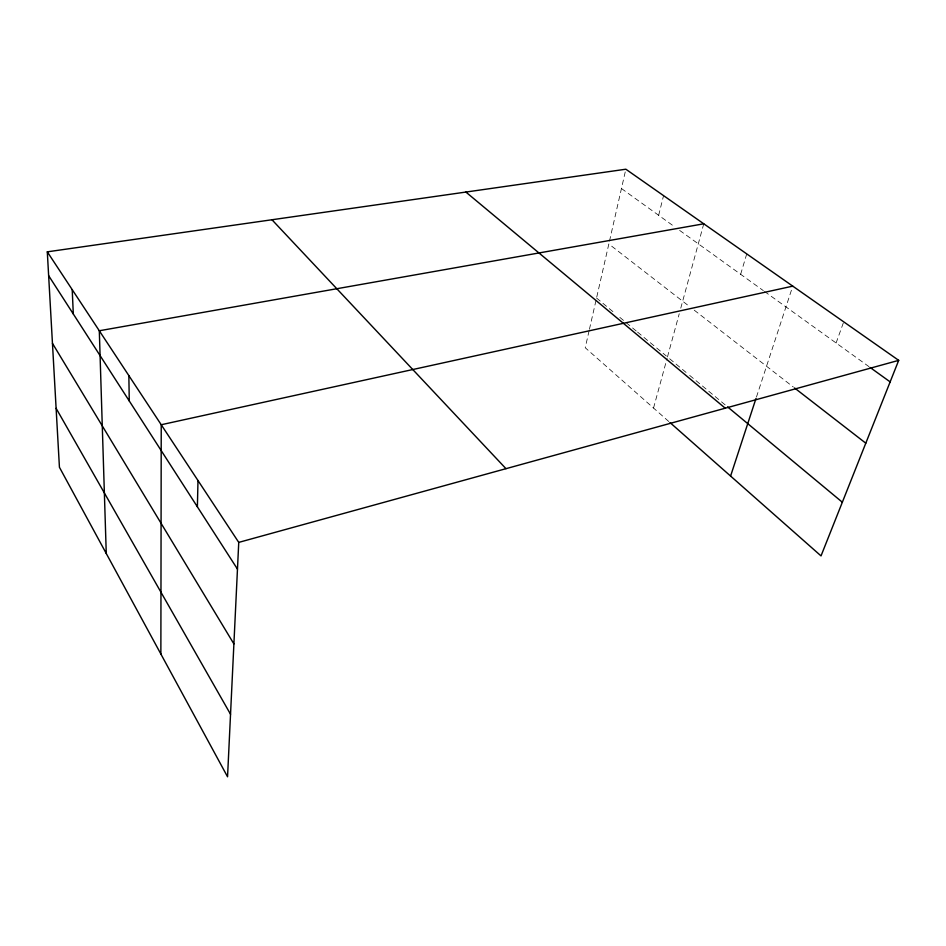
<?xml version="1.0" encoding="UTF-8"?>
<svg xmlns="http://www.w3.org/2000/svg" width="946" height="946" viewBox="0 0 946 946"><rect width="100%" height="100%" fill="white"/><g stroke="black" fill="none" stroke-linecap="round" stroke-linejoin="round"><path stroke-width="0.71" stroke-dasharray="4.73 3.55" d="M589.11 330.698L585.231 347.738L668.905 421.62M589.429 329.279L608.834 243.973L689.622 306.599M609.484 241.124L625.85 169.216M658.664 215.298L663.56 195.633M653.532 408.045L667.084 358.368M667.462 356.949L679.24 313.753M680.765 308.171L703.765 223.8M740.647 274.305L746.737 253.906M756.457 397.036L792.76 286.141M836.098 342.984L843.714 321.841M621.451 188.526L674.983 227.052M679.654 230.41L763.304 290.599M764.498 291.463L868.996 366.658M694.258 310.193L793.363 387.044M596.548 298.025L613.185 311.849M619.843 317.383L636.469 331.206M637.58 332.117L666.362 356.027M669.685 358.794L688.558 374.474M689.669 375.396L726.481 405.976"/><path stroke-width="1.42" d="M160.867 654.029L161.234 424.742L792.76 286.141M197.395 506.82L197.986 480.533M47.3 251.837L238.747 542.389L227.548 776.784L59.432 467.277L47.3 251.837L625.85 169.216L898.7 360.355L821.022 555.905L670.005 422.578M730.584 476.075L755.996 398.443M238.747 542.389L898.7 360.355M703.765 223.8L99.306 330.757L106.259 553.469M870.178 367.509L890.151 381.888M794.534 387.943L865.791 443.189M727.592 406.898L842.342 502.231M465.881 192.062L725.251 408.199M271.963 219.756L505.98 468.672M48.636 275.653L237.47 569.114M52.456 343.351L233.899 643.93M56.121 408.341L230.54 714.265M72.215 289.653L73.303 313.977M128.857 375.609L129.259 400.95"/></g></svg>
